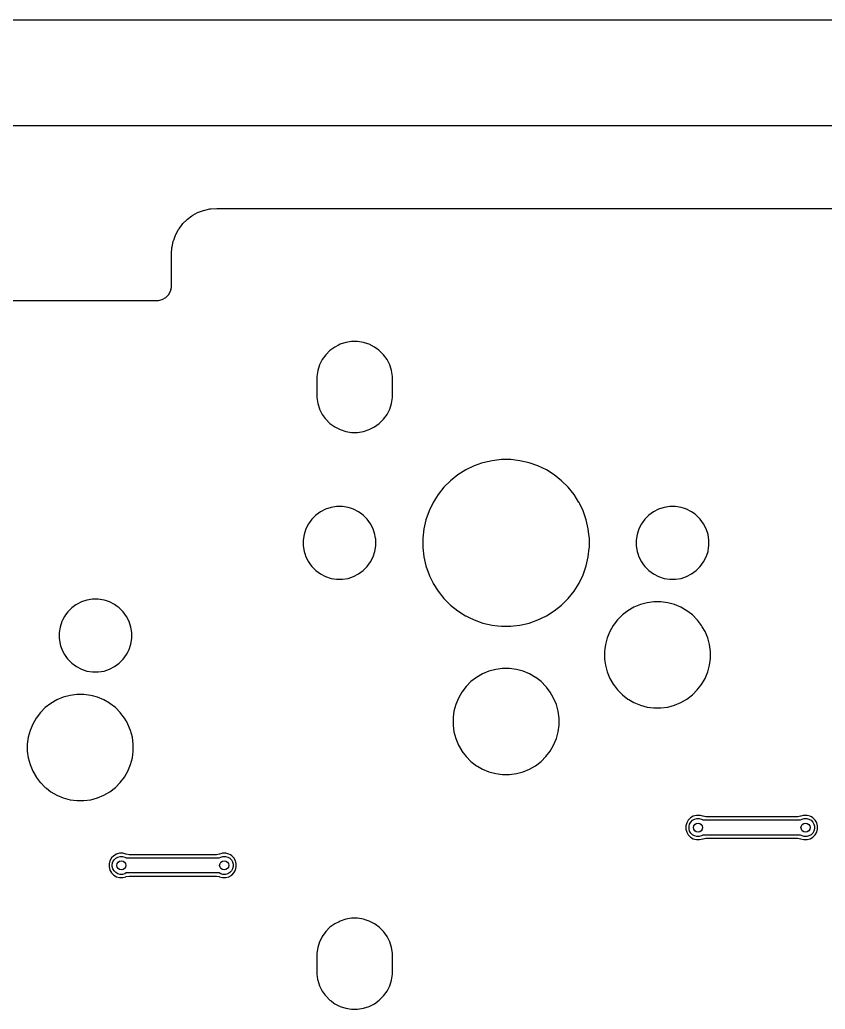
# Model space of a CAD drawing. Header units: inches. Extents: x 2.6 to 14.2, y -7.9 to -3.5.
# Drawn here: x 10.886 to 11.933, y -4.739 to -3.452 of the extents above; entities that cross this region are included whole.
import ezdxf

# ---------------------------------------------------------------- set-up
doc = ezdxf.new("R2010")
doc.units = ezdxf.units.IN
doc.header["$MEASUREMENT"] = 0
doc.layers.add('B.Cu', color=153, linetype='CONTINUOUS', true_color=0x4d7fc4)

msp = doc.modelspace()

# ---------------------------------------------------------------- linework, layer by layer
at = {"layer": 'B.Cu', "linetype": 'CONTINUOUS'}
for p, q in [((2.598, -3.4524), (14.1925, -3.4524)), ((13.4175, -3.5901), (10.4648, -3.5901)), ((11.111, -3.7065), (11.1172, -3.7031)), ((11.1172, -3.7031), (11.1185, -3.7026)), ((11.1185, -3.7026), (11.125, -3.7001)), ((11.125, -3.7001), (11.1264, -3.6997)), ((11.1264, -3.6997), (11.1332, -3.6982)), ((11.1332, -3.6982), (11.1346, -3.698)), ((11.1346, -3.698), (11.142, -3.6975)), ((11.142, -3.6975), (11.1427, -3.6975)), ((11.1427, -3.6975), (11.1449, -3.6975)), ((11.1449, -3.6975), (11.1449, -3.6975)), ((11.1449, -3.6975), (11.9431, -3.6975)), ((11.0973, -3.7184), (11.0982, -3.7173)), ((11.0982, -3.7173), (11.1032, -3.7124)), ((11.1032, -3.7124), (11.1042, -3.7115)), ((11.1042, -3.7115), (11.1098, -3.7073)), ((11.1098, -3.7073), (11.111, -3.7065)), ((11.089, -3.7314), (11.0923, -3.7252)), ((11.0923, -3.7252), (11.0931, -3.724)), ((11.0931, -3.724), (11.0973, -3.7184)), ((11.084, -3.7474), (11.0855, -3.7405)), ((11.0855, -3.7405), (11.0859, -3.7392)), ((11.0859, -3.7392), (11.0861, -3.7387)), ((11.0861, -3.7387), (11.0884, -3.7326)), ((11.0884, -3.7326), (11.089, -3.7314)), ((11.0833, -3.7561), (11.0838, -3.7488)), ((11.0833, -3.7568), (11.0833, -3.7561)), ((11.0838, -3.7488), (11.084, -3.7474)), ((11.0833, -3.7591), (11.0833, -3.7568)), ((11.0833, -3.8004), (11.0833, -3.7591)), ((11.0833, -3.7591), (11.0833, -3.7591)), ((11.0794, -3.8099), (11.0819, -3.8054)), ((11.0819, -3.8054), (11.0833, -3.8004)), ((10.4596, -3.8175), (11.0662, -3.8175)), ((11.0662, -3.8175), (11.0712, -3.8162)), ((11.0712, -3.8162), (11.0757, -3.8136)), ((11.0757, -3.8136), (11.0794, -3.8099)), ((11.3099, -3.8719), (11.3025, -3.8743)), ((11.3175, -3.8706), (11.3099, -3.8719)), ((11.3253, -3.8706), (11.3175, -3.8706)), ((11.3175, -3.8706), (11.3175, -3.8706)), ((11.3175, -3.8706), (11.3175, -3.8706)), ((11.333, -3.8719), (11.3253, -3.8706)), ((11.3253, -3.8706), (11.3253, -3.8706)), ((11.3253, -3.8706), (11.3253, -3.8706)), ((11.3354, -3.8726), (11.333, -3.8719)), ((11.333, -3.8719), (11.333, -3.8719)), ((11.333, -3.8719), (11.333, -3.8719)), ((11.2893, -3.8823), (11.2839, -3.8878)), ((11.2956, -3.8778), (11.2893, -3.8823)), ((11.3004, -3.8754), (11.2956, -3.8778)), ((11.2956, -3.8778), (11.2956, -3.8778)), ((11.2956, -3.8778), (11.2956, -3.8778)), ((11.2956, -3.8778), (11.2956, -3.8778)), ((11.3025, -3.8743), (11.3004, -3.8754)), ((11.3025, -3.8743), (11.3025, -3.8743)), ((11.3403, -3.8743), (11.3354, -3.8726)), ((11.3472, -3.8778), (11.3403, -3.8743)), ((11.3403, -3.8743), (11.3403, -3.8743)), ((11.3403, -3.8743), (11.3403, -3.8743)), ((11.3403, -3.8743), (11.3403, -3.8743)), ((11.3529, -3.8819), (11.3472, -3.8778)), ((11.3472, -3.8778), (11.3472, -3.8778)), ((11.3472, -3.8778), (11.3472, -3.8778)), ((11.3535, -3.8823), (11.3529, -3.8819)), ((11.359, -3.8878), (11.3535, -3.8823)), ((11.2793, -3.8941), (11.2758, -3.901)), ((11.2839, -3.8878), (11.2793, -3.8941)), ((11.2793, -3.8941), (11.2793, -3.8941)), ((11.3635, -3.894), (11.359, -3.8878)), ((11.359, -3.8878), (11.359, -3.8878)), ((11.3635, -3.8941), (11.3635, -3.894)), ((11.367, -3.901), (11.3635, -3.8941)), ((11.2734, -3.9084), (11.2722, -3.916)), ((11.2758, -3.901), (11.2734, -3.9084)), ((11.2758, -3.901), (11.2758, -3.901)), ((11.3694, -3.9084), (11.367, -3.901)), ((11.3707, -3.916), (11.3694, -3.9084)), ((11.2722, -3.916), (11.2722, -3.916)), ((11.2722, -3.916), (11.2722, -3.9434)), ((11.3707, -3.9357), (11.3707, -3.916)), ((11.3707, -3.9434), (11.3707, -3.9357)), ((11.2722, -3.9434), (11.2722, -3.9434)), ((11.2722, -3.9434), (11.2734, -3.9511)), ((11.3694, -3.9511), (11.3707, -3.9434)), ((11.2734, -3.9511), (11.2758, -3.9584)), ((11.2758, -3.9584), (11.2758, -3.9585)), ((11.2758, -3.9585), (11.2793, -3.9654)), ((11.3635, -3.9654), (11.367, -3.9585)), ((11.367, -3.9585), (11.3694, -3.9511)), ((11.2793, -3.9654), (11.2793, -3.9654)), ((11.2793, -3.9654), (11.2793, -3.9654)), ((11.2793, -3.9654), (11.2832, -3.9707)), ((11.2832, -3.9707), (11.2839, -3.9716)), ((11.2839, -3.9716), (11.2893, -3.9771)), ((11.3535, -3.9771), (11.359, -3.9716)), ((11.359, -3.9716), (11.3635, -3.9654)), ((11.2893, -3.9771), (11.2893, -3.9771)), ((11.2893, -3.9771), (11.2956, -3.9816)), ((11.2956, -3.9816), (11.2956, -3.9817)), ((11.2956, -3.9817), (11.3025, -3.9852)), ((11.3025, -3.9852), (11.3099, -3.9876)), ((11.3099, -3.9876), (11.3175, -3.9888)), ((11.3253, -3.9888), (11.333, -3.9876)), ((11.333, -3.9876), (11.3403, -3.9852)), ((11.3403, -3.9852), (11.3472, -3.9817)), ((11.3472, -3.9817), (11.3535, -3.9771)), ((11.3175, -3.9888), (11.3175, -3.9888)), ((11.3175, -3.9888), (11.3253, -3.9888)), ((11.3253, -3.9888), (11.3253, -3.9888)), ((11.5001, -4.0256), (11.4882, -4.0283)), ((11.5122, -4.0242), (11.5001, -4.0256)), ((11.5244, -4.0242), (11.5122, -4.0242)), ((11.5122, -4.0242), (11.5122, -4.0242)), ((11.5364, -4.0256), (11.5244, -4.0242)), ((11.5244, -4.0242), (11.5244, -4.0242)), ((11.5483, -4.0283), (11.5364, -4.0256)), ((11.4658, -4.0376), (11.4555, -4.044)), ((11.4768, -4.0323), (11.4658, -4.0376)), ((11.4864, -4.0289), (11.4768, -4.0323)), ((11.4768, -4.0323), (11.4768, -4.0323)), ((11.4768, -4.0323), (11.4768, -4.0323)), ((11.4882, -4.0283), (11.4864, -4.0289)), ((11.5598, -4.0323), (11.5483, -4.0283)), ((11.5483, -4.0283), (11.5483, -4.0283)), ((11.5483, -4.0283), (11.5483, -4.0283)), ((11.5707, -4.0376), (11.5598, -4.0323)), ((11.5598, -4.0323), (11.5598, -4.0323)), ((11.581, -4.044), (11.5707, -4.0376)), ((11.5707, -4.0376), (11.5707, -4.0376)), ((11.5707, -4.0376), (11.5707, -4.0376)), ((11.446, -4.0516), (11.4374, -4.0602)), ((11.4555, -4.044), (11.446, -4.0516)), ((11.446, -4.0516), (11.446, -4.0516)), ((11.4555, -4.044), (11.4555, -4.044)), ((11.5905, -4.0516), (11.581, -4.044)), ((11.5991, -4.0602), (11.5905, -4.0516)), ((11.4374, -4.0602), (11.4298, -4.0697)), ((11.4374, -4.0602), (11.4374, -4.0602)), ((11.6067, -4.0697), (11.5991, -4.0602)), ((11.4298, -4.0697), (11.4233, -4.08)), ((11.4298, -4.0697), (11.4298, -4.0697)), ((11.6131, -4.0799), (11.6067, -4.0697)), ((11.2836, -4.0887), (11.277, -4.0921)), ((11.2907, -4.0864), (11.2836, -4.0887)), ((11.2836, -4.0887), (11.2836, -4.0887)), ((11.2836, -4.0887), (11.2836, -4.0887)), ((11.298, -4.0852), (11.2907, -4.0864)), ((11.3055, -4.0852), (11.298, -4.0852)), ((11.298, -4.0852), (11.298, -4.0852)), ((11.298, -4.0852), (11.298, -4.0852)), ((11.3128, -4.0864), (11.3055, -4.0852)), ((11.3055, -4.0852), (11.3055, -4.0852)), ((11.3055, -4.0852), (11.3055, -4.0852)), ((11.3159, -4.0874), (11.3128, -4.0864)), ((11.3128, -4.0864), (11.3128, -4.0864)), ((11.3128, -4.0864), (11.3128, -4.0864)), ((11.3199, -4.0887), (11.3159, -4.0874)), ((11.3265, -4.0921), (11.3199, -4.0887)), ((11.3199, -4.0887), (11.3199, -4.0887)), ((11.3199, -4.0887), (11.3199, -4.0887)), ((11.4233, -4.08), (11.4181, -4.091)), ((11.6132, -4.08), (11.6131, -4.0799)), ((11.6141, -4.0819), (11.6132, -4.08)), ((11.6185, -4.091), (11.6141, -4.0819)), ((11.7167, -4.0887), (11.71, -4.0921)), ((11.7237, -4.0864), (11.7167, -4.0887)), ((11.7167, -4.0887), (11.7167, -4.0887)), ((11.7167, -4.0887), (11.7167, -4.0887)), ((11.7311, -4.0852), (11.7237, -4.0864)), ((11.7385, -4.0852), (11.7311, -4.0852)), ((11.7311, -4.0852), (11.7311, -4.0852)), ((11.7311, -4.0852), (11.7311, -4.0852)), ((11.7459, -4.0864), (11.7385, -4.0852)), ((11.7385, -4.0852), (11.7385, -4.0852)), ((11.7385, -4.0852), (11.7385, -4.0852)), ((11.749, -4.0874), (11.7459, -4.0864)), ((11.7459, -4.0864), (11.7459, -4.0864)), ((11.7459, -4.0864), (11.7459, -4.0864)), ((11.753, -4.0887), (11.749, -4.0874)), ((11.7596, -4.0921), (11.753, -4.0887)), ((11.753, -4.0887), (11.753, -4.0887)), ((11.753, -4.0887), (11.753, -4.0887)), ((11.2657, -4.1017), (11.2625, -4.106)), ((11.2709, -4.0964), (11.2657, -4.1017)), ((11.2769, -4.0921), (11.2709, -4.0964)), ((11.277, -4.0921), (11.2769, -4.0921)), ((11.3309, -4.0953), (11.3265, -4.0921)), ((11.3325, -4.0964), (11.3309, -4.0953)), ((11.3378, -4.1017), (11.3325, -4.0964)), ((11.3325, -4.0964), (11.3325, -4.0964)), ((11.3325, -4.0964), (11.3325, -4.0964)), ((11.3422, -4.1077), (11.3378, -4.1017)), ((11.4141, -4.1025), (11.4113, -4.1143)), ((11.4181, -4.091), (11.4141, -4.1025)), ((11.4181, -4.091), (11.4181, -4.091)), ((11.6225, -4.1025), (11.6185, -4.091)), ((11.6252, -4.1143), (11.6225, -4.1025)), ((11.6988, -4.1017), (11.6956, -4.106)), ((11.704, -4.0964), (11.6988, -4.1017)), ((11.71, -4.0921), (11.704, -4.0964)), ((11.71, -4.0921), (11.71, -4.0921)), ((11.764, -4.0953), (11.7596, -4.0921)), ((11.7656, -4.0964), (11.764, -4.0953)), ((11.7709, -4.1017), (11.7656, -4.0964)), ((11.7656, -4.0964), (11.7656, -4.0964)), ((11.7656, -4.0964), (11.7656, -4.0964)), ((11.7752, -4.1077), (11.7709, -4.1017)), ((11.2579, -4.1143), (11.2556, -4.1214)), ((11.258, -4.1143), (11.2579, -4.1143)), ((11.2613, -4.1077), (11.258, -4.1143)), ((11.2625, -4.106), (11.2613, -4.1077)), ((11.3455, -4.1143), (11.3422, -4.1077)), ((11.3478, -4.1214), (11.3455, -4.1143)), ((11.4113, -4.1143), (11.41, -4.1264)), ((11.626, -4.1214), (11.6252, -4.1143)), ((11.691, -4.1143), (11.6887, -4.1214)), ((11.6944, -4.1077), (11.691, -4.1143)), ((11.691, -4.1143), (11.691, -4.1143)), ((11.6956, -4.106), (11.6944, -4.1077)), ((11.7786, -4.1143), (11.7752, -4.1077)), ((11.7809, -4.1214), (11.7786, -4.1143)), ((11.2556, -4.1214), (11.2545, -4.1288)), ((11.2545, -4.1288), (11.2545, -4.1288)), ((11.2545, -4.1288), (11.2545, -4.1362)), ((11.3483, -4.1243), (11.3478, -4.1214)), ((11.3486, -4.1264), (11.3483, -4.1243)), ((11.3488, -4.1277), (11.3486, -4.1264)), ((11.3489, -4.1283), (11.3488, -4.1277)), ((11.349, -4.1288), (11.3489, -4.1283)), ((11.349, -4.1362), (11.349, -4.1288)), ((11.41, -4.1264), (11.41, -4.1386)), ((11.6266, -4.1264), (11.626, -4.1214)), ((11.6266, -4.1288), (11.6266, -4.1264)), ((11.6266, -4.1264), (11.6266, -4.1264)), ((11.6266, -4.1386), (11.6266, -4.1288)), ((11.6887, -4.1214), (11.6875, -4.1288)), ((11.6875, -4.1288), (11.6875, -4.1288)), ((11.6875, -4.1288), (11.6875, -4.1362)), ((11.7821, -4.1288), (11.7809, -4.1214)), ((11.7821, -4.1362), (11.7821, -4.1288)), ((11.2545, -4.1362), (11.2545, -4.1362)), ((11.2545, -4.1362), (11.2556, -4.1435)), ((11.3478, -4.1435), (11.349, -4.1362)), ((11.41, -4.1386), (11.4113, -4.1506)), ((11.6252, -4.1506), (11.6265, -4.1393)), ((11.6265, -4.1393), (11.6266, -4.1386)), ((11.6266, -4.1386), (11.6266, -4.1386)), ((11.6875, -4.1362), (11.6875, -4.1362)), ((11.6875, -4.1362), (11.6887, -4.1435)), ((11.7809, -4.1435), (11.7817, -4.1386)), ((11.7817, -4.1386), (11.7821, -4.1362)), ((11.2556, -4.1435), (11.2556, -4.1435)), ((11.2556, -4.1435), (11.2566, -4.1464)), ((11.2566, -4.1464), (11.2579, -4.1506)), ((11.2579, -4.1506), (11.2579, -4.1506)), ((11.2579, -4.1506), (11.2613, -4.1573)), ((11.3422, -4.1573), (11.3455, -4.1506)), ((11.3455, -4.1506), (11.3478, -4.1435)), ((11.4113, -4.1506), (11.414, -4.1625)), ((11.6225, -4.1625), (11.6252, -4.1506)), ((11.6887, -4.1435), (11.6887, -4.1435)), ((11.6887, -4.1435), (11.6896, -4.1464)), ((11.6896, -4.1464), (11.691, -4.1506)), ((11.691, -4.1506), (11.691, -4.1506)), ((11.691, -4.1506), (11.6944, -4.1573)), ((11.7752, -4.1573), (11.7786, -4.1506)), ((11.7786, -4.1506), (11.7793, -4.1484)), ((11.7793, -4.1484), (11.7809, -4.1435)), ((11.7809, -4.1435), (11.7809, -4.1435)), ((11.2613, -4.1573), (11.264, -4.161)), ((11.264, -4.161), (11.2656, -4.1632)), ((11.2656, -4.1632), (11.2657, -4.1633)), ((11.2657, -4.1633), (11.2709, -4.1685)), ((11.3325, -4.1685), (11.3378, -4.1633)), ((11.3378, -4.1633), (11.3422, -4.1573)), ((11.414, -4.1625), (11.4141, -4.1625)), ((11.4141, -4.1625), (11.4181, -4.174)), ((11.6185, -4.174), (11.6225, -4.1625)), ((11.6944, -4.1573), (11.6971, -4.161)), ((11.6971, -4.161), (11.6987, -4.1632)), ((11.6987, -4.1632), (11.6988, -4.1633)), ((11.6988, -4.1633), (11.704, -4.1685)), ((11.7656, -4.1685), (11.7709, -4.1633)), ((11.7709, -4.1633), (11.7752, -4.1573)), ((11.2709, -4.1685), (11.277, -4.1729)), ((11.277, -4.1729), (11.2836, -4.1763)), ((11.2836, -4.1763), (11.2907, -4.1786)), ((11.2907, -4.1786), (11.298, -4.1797)), ((11.298, -4.1797), (11.298, -4.1797)), ((11.298, -4.1797), (11.3055, -4.1797)), ((11.3055, -4.1797), (11.3128, -4.1786)), ((11.3055, -4.1797), (11.3055, -4.1797)), ((11.3128, -4.1786), (11.3199, -4.1763)), ((11.3199, -4.1763), (11.3265, -4.1729)), ((11.3265, -4.1729), (11.3325, -4.1685)), ((11.4181, -4.174), (11.4187, -4.1753)), ((11.4187, -4.1753), (11.4233, -4.1849)), ((11.6136, -4.184), (11.6185, -4.174)), ((11.704, -4.1685), (11.71, -4.1729)), ((11.71, -4.1729), (11.7167, -4.1763)), ((11.7167, -4.1763), (11.7237, -4.1786)), ((11.7237, -4.1786), (11.7311, -4.1797)), ((11.7311, -4.1797), (11.7311, -4.1797)), ((11.7311, -4.1797), (11.7385, -4.1797)), ((11.7385, -4.1797), (11.7459, -4.1786)), ((11.7385, -4.1797), (11.7385, -4.1797)), ((11.7459, -4.1786), (11.753, -4.1763)), ((11.753, -4.1763), (11.7596, -4.1729)), ((11.7596, -4.1729), (11.7656, -4.1685)), ((11.4233, -4.1849), (11.4235, -4.1852)), ((11.4235, -4.1852), (11.4298, -4.1952)), ((11.6067, -4.1952), (11.6132, -4.1849)), ((11.6132, -4.1849), (11.6136, -4.184)), ((11.6132, -4.1849), (11.6132, -4.1849)), ((10.9807, -4.2057), (10.9733, -4.2069)), ((10.9881, -4.2057), (10.9807, -4.2057)), ((10.9807, -4.2057), (10.9807, -4.2057)), ((10.9807, -4.2057), (10.9807, -4.2057)), ((10.9955, -4.2069), (10.9881, -4.2057)), ((10.9881, -4.2057), (10.9881, -4.2057)), ((10.9881, -4.2057), (10.9881, -4.2057)), ((11.4298, -4.1952), (11.4374, -4.2048)), ((11.4374, -4.2048), (11.446, -4.2134)), ((11.5905, -4.2134), (11.5991, -4.2048)), ((11.5991, -4.2048), (11.6067, -4.1952)), ((10.9536, -4.2169), (10.9484, -4.2222)), ((10.9588, -4.2131), (10.9536, -4.2169)), ((10.9596, -4.2125), (10.9588, -4.2131)), ((10.9663, -4.2092), (10.9596, -4.2125)), ((10.9733, -4.2069), (10.9663, -4.2092)), ((10.9663, -4.2092), (10.9663, -4.2092)), ((10.9663, -4.2092), (10.9663, -4.2092)), ((10.9974, -4.2075), (10.9955, -4.2069)), ((10.9955, -4.2069), (10.9955, -4.2069)), ((10.9955, -4.2069), (10.9955, -4.2069)), ((11.0026, -4.2092), (10.9974, -4.2075)), ((11.0092, -4.2125), (11.0026, -4.2092)), ((11.0026, -4.2092), (11.0026, -4.2092)), ((11.0026, -4.2092), (11.0026, -4.2092)), ((11.0128, -4.2152), (11.0092, -4.2125)), ((11.0152, -4.2169), (11.0128, -4.2152)), ((11.0205, -4.2222), (11.0152, -4.2169)), ((11.0152, -4.2169), (11.0152, -4.2169)), ((11.0152, -4.2169), (11.0152, -4.2169)), ((11.446, -4.2134), (11.4555, -4.2209)), ((11.581, -4.2209), (11.5905, -4.2134)), ((11.6846, -4.2162), (11.6768, -4.2207)), ((11.6929, -4.2127), (11.6846, -4.2162)), ((11.6846, -4.2162), (11.6846, -4.2162)), ((11.7016, -4.2104), (11.6929, -4.2127)), ((11.7106, -4.2092), (11.7016, -4.2104)), ((11.7196, -4.2092), (11.7106, -4.2092)), ((11.7286, -4.2104), (11.7196, -4.2092)), ((11.7322, -4.2114), (11.7286, -4.2104)), ((11.7286, -4.2104), (11.7286, -4.2104)), ((11.7286, -4.2104), (11.7286, -4.2104)), ((11.7373, -4.2127), (11.7322, -4.2114)), ((11.7457, -4.2162), (11.7373, -4.2127)), ((11.7534, -4.2207), (11.7457, -4.2162)), ((11.7457, -4.2162), (11.7457, -4.2162)), ((10.944, -4.2282), (10.9415, -4.233)), ((10.9454, -4.2262), (10.944, -4.2282)), ((10.9484, -4.2222), (10.9454, -4.2262)), ((11.0248, -4.2282), (11.0205, -4.2222)), ((11.0282, -4.2348), (11.0248, -4.2282)), ((11.4555, -4.2209), (11.4655, -4.2272)), ((11.4655, -4.2272), (11.4658, -4.2274)), ((11.4658, -4.2274), (11.4704, -4.2296)), ((11.4704, -4.2296), (11.4768, -4.2327)), ((11.5598, -4.2327), (11.5698, -4.2278)), ((11.5698, -4.2278), (11.5707, -4.2274)), ((11.5707, -4.2274), (11.581, -4.2209)), ((11.5707, -4.2274), (11.5707, -4.2274)), ((11.5707, -4.2274), (11.5707, -4.2274)), ((11.6696, -4.2262), (11.6632, -4.2326)), ((11.6768, -4.2207), (11.6696, -4.2262)), ((11.6768, -4.2207), (11.6768, -4.2207)), ((11.7535, -4.2207), (11.7534, -4.2207)), ((11.7607, -4.2262), (11.7535, -4.2207)), ((11.7535, -4.2207), (11.7535, -4.2207)), ((11.7535, -4.2207), (11.7535, -4.2207)), ((11.767, -4.2326), (11.7607, -4.2262)), ((11.7607, -4.2262), (11.7607, -4.2262)), ((11.7607, -4.2262), (11.7607, -4.2262)), ((10.9383, -4.2419), (10.9372, -4.2492)), ((10.9406, -4.2348), (10.9383, -4.2419)), ((10.9415, -4.233), (10.9406, -4.2348)), ((11.0305, -4.2419), (11.0282, -4.2348)), ((11.0317, -4.2492), (11.0305, -4.2419)), ((11.4768, -4.2327), (11.4882, -4.2367)), ((11.4882, -4.2367), (11.5001, -4.2394)), ((11.5001, -4.2394), (11.5077, -4.2403)), ((11.5077, -4.2403), (11.5122, -4.2408)), ((11.5122, -4.2408), (11.5122, -4.2408)), ((11.5122, -4.2408), (11.5244, -4.2408)), ((11.5244, -4.2408), (11.5278, -4.2404)), ((11.5244, -4.2408), (11.5244, -4.2408)), ((11.5278, -4.2404), (11.5364, -4.2394)), ((11.5364, -4.2394), (11.5483, -4.2367)), ((11.5483, -4.2367), (11.5598, -4.2327)), ((11.6577, -4.2398), (11.6532, -4.2476)), ((11.6632, -4.2326), (11.6577, -4.2398)), ((11.6577, -4.2398), (11.6577, -4.2398)), ((11.7674, -4.233), (11.767, -4.2326)), ((11.767, -4.2326), (11.767, -4.2326)), ((11.767, -4.2326), (11.767, -4.2326)), ((11.7725, -4.2398), (11.7674, -4.233)), ((11.7735, -4.2415), (11.7725, -4.2398)), ((11.777, -4.2476), (11.7735, -4.2415)), ((10.9372, -4.2492), (10.9372, -4.2492)), ((10.9372, -4.2492), (10.9372, -4.2567)), ((10.9372, -4.2567), (10.9372, -4.2567)), ((10.9372, -4.2567), (10.9383, -4.264)), ((11.0305, -4.264), (11.0317, -4.2567)), ((11.0317, -4.2567), (11.0317, -4.2492)), ((11.6497, -4.2559), (11.6474, -4.2647)), ((11.6532, -4.2476), (11.6497, -4.2559)), ((11.6532, -4.2476), (11.6532, -4.2476)), ((11.7771, -4.2476), (11.777, -4.2476)), ((11.7805, -4.2559), (11.7771, -4.2476)), ((11.7829, -4.2647), (11.7805, -4.2559)), ((10.9383, -4.264), (10.9383, -4.264)), ((10.9383, -4.264), (10.9391, -4.2665)), ((10.9391, -4.2665), (10.9405, -4.2707)), ((10.9405, -4.2707), (10.9406, -4.2711)), ((11.0282, -4.2711), (11.0305, -4.264)), ((11.6466, -4.2703), (11.6462, -4.2736)), ((11.6474, -4.2647), (11.6466, -4.2703)), ((11.784, -4.2736), (11.7829, -4.2647)), ((10.9406, -4.2711), (10.944, -4.2777)), ((10.944, -4.2777), (10.9467, -4.2815)), ((10.9467, -4.2815), (10.9481, -4.2834)), ((10.9481, -4.2834), (10.9484, -4.2837)), ((10.9484, -4.2837), (10.9536, -4.289)), ((11.0152, -4.289), (11.0205, -4.2837)), ((11.0205, -4.2837), (11.0248, -4.2777)), ((11.0248, -4.2777), (11.0269, -4.2736)), ((11.0269, -4.2736), (11.0282, -4.2711)), ((11.6462, -4.2736), (11.6462, -4.2827)), ((11.6462, -4.2827), (11.6463, -4.2835)), ((11.6463, -4.2835), (11.6474, -4.2916)), ((11.7829, -4.2916), (11.784, -4.2827)), ((11.784, -4.2827), (11.784, -4.2736)), ((10.9536, -4.289), (10.9596, -4.2934)), ((10.9596, -4.2934), (10.9663, -4.2968)), ((11.0026, -4.2968), (11.0092, -4.2934)), ((11.0092, -4.2934), (11.0152, -4.289)), ((11.5138, -4.2958), (11.5048, -4.297)), ((11.5228, -4.2958), (11.5138, -4.2958)), ((11.5317, -4.297), (11.5228, -4.2958)), ((11.6474, -4.2916), (11.6497, -4.3003)), ((11.7805, -4.3003), (11.7824, -4.2933)), ((11.7824, -4.2933), (11.7829, -4.2916)), ((10.9663, -4.2968), (10.9733, -4.2991)), ((10.9733, -4.2991), (10.9807, -4.3002)), ((10.9807, -4.3002), (10.9807, -4.3002)), ((10.9807, -4.3002), (10.9881, -4.3002)), ((10.9881, -4.3002), (10.9955, -4.2991)), ((10.9881, -4.3002), (10.9881, -4.3002)), ((10.9955, -4.2991), (11.0026, -4.2968)), ((11.4799, -4.3073), (11.4727, -4.3128)), ((11.4877, -4.3028), (11.4799, -4.3073)), ((11.4799, -4.3073), (11.4799, -4.3073)), ((11.4961, -4.2994), (11.4877, -4.3028)), ((11.4877, -4.3028), (11.4877, -4.3028)), ((11.5048, -4.297), (11.4961, -4.2994)), ((11.5354, -4.298), (11.5317, -4.297)), ((11.5317, -4.297), (11.5317, -4.297)), ((11.5317, -4.297), (11.5317, -4.297)), ((11.5405, -4.2994), (11.5354, -4.298)), ((11.5488, -4.3028), (11.5405, -4.2994)), ((11.5566, -4.3073), (11.5488, -4.3028)), ((11.5488, -4.3028), (11.5488, -4.3028)), ((11.5571, -4.3077), (11.5566, -4.3073)), ((11.5566, -4.3073), (11.5566, -4.3073)), ((11.5638, -4.3128), (11.5571, -4.3077)), ((11.6497, -4.3003), (11.6532, -4.3087)), ((11.6532, -4.3087), (11.6532, -4.3087)), ((11.6532, -4.3087), (11.6575, -4.3161)), ((11.7725, -4.3165), (11.7771, -4.3087)), ((11.7771, -4.3087), (11.7805, -4.3003)), ((11.4663, -4.3192), (11.4608, -4.3264)), ((11.4727, -4.3128), (11.4663, -4.3192)), ((11.5702, -4.3192), (11.5638, -4.3128)), ((11.5638, -4.3128), (11.5638, -4.3128)), ((11.5638, -4.3128), (11.5638, -4.3128)), ((11.5708, -4.32), (11.5702, -4.3192)), ((11.5702, -4.3192), (11.5702, -4.3192)), ((11.5702, -4.3192), (11.5702, -4.3192)), ((11.5757, -4.3264), (11.5708, -4.32)), ((11.6575, -4.3161), (11.6577, -4.3165)), ((11.6577, -4.3165), (11.6578, -4.3167)), ((11.6578, -4.3167), (11.6632, -4.3237)), ((11.767, -4.3237), (11.7725, -4.3165)), ((10.9425, -4.3332), (10.9342, -4.3367)), ((10.9513, -4.3309), (10.9425, -4.3332)), ((10.9602, -4.3297), (10.9513, -4.3309)), ((10.9692, -4.3297), (10.9602, -4.3297)), ((10.9782, -4.3309), (10.9692, -4.3297)), ((10.9804, -4.3315), (10.9782, -4.3309)), ((10.9782, -4.3309), (10.9782, -4.3309)), ((10.9782, -4.3309), (10.9782, -4.3309)), ((10.9869, -4.3332), (10.9804, -4.3315)), ((10.9953, -4.3367), (10.9869, -4.3332)), ((11.4563, -4.3342), (11.4529, -4.3426)), ((11.4608, -4.3264), (11.4563, -4.3342)), ((11.4563, -4.3342), (11.4563, -4.3342)), ((11.4608, -4.3264), (11.4608, -4.3264)), ((11.5802, -4.3342), (11.5757, -4.3264)), ((11.5757, -4.3264), (11.5757, -4.3264)), ((11.5837, -4.3426), (11.5802, -4.3342)), ((11.5802, -4.3342), (11.5802, -4.3342)), ((11.6632, -4.3237), (11.6632, -4.3237)), ((11.6632, -4.3237), (11.6696, -4.3301)), ((11.6696, -4.3301), (11.6768, -4.3356)), ((11.7535, -4.3356), (11.7607, -4.3301)), ((11.7607, -4.3301), (11.767, -4.3237)), ((10.9192, -4.3467), (10.9128, -4.3531)), ((10.9264, -4.3412), (10.9192, -4.3467)), ((10.9342, -4.3367), (10.9264, -4.3412)), ((10.9264, -4.3412), (10.9264, -4.3412)), ((10.9342, -4.3367), (10.9342, -4.3367)), ((11.0027, -4.341), (10.9953, -4.3367)), ((10.9953, -4.3367), (10.9953, -4.3367)), ((11.0031, -4.3412), (11.0027, -4.341)), ((11.0032, -4.3413), (11.0031, -4.3412)), ((11.0103, -4.3467), (11.0032, -4.3413)), ((11.0167, -4.3531), (11.0103, -4.3467)), ((11.0103, -4.3467), (11.0103, -4.3467)), ((11.0103, -4.3467), (11.0103, -4.3467)), ((11.4529, -4.3426), (11.4505, -4.3513)), ((11.586, -4.3513), (11.5837, -4.3426)), ((11.6768, -4.3356), (11.6779, -4.3363)), ((11.6779, -4.3363), (11.6846, -4.3401)), ((11.6846, -4.3401), (11.6846, -4.3401)), ((11.6846, -4.3401), (11.6846, -4.3401)), ((11.6846, -4.3401), (11.6929, -4.3435)), ((11.6929, -4.3435), (11.7016, -4.3459)), ((11.7016, -4.3459), (11.7106, -4.3471)), ((11.7106, -4.3471), (11.7196, -4.3471)), ((11.7196, -4.3471), (11.7286, -4.3459)), ((11.7286, -4.3459), (11.7373, -4.3435)), ((11.7373, -4.3435), (11.7457, -4.3401)), ((11.7457, -4.3401), (11.7535, -4.3356)), ((10.9073, -4.3603), (10.9028, -4.3681)), ((10.9128, -4.3531), (10.9073, -4.3603)), ((10.9073, -4.3603), (10.9073, -4.3603)), ((11.0175, -4.3542), (11.0167, -4.3531)), ((11.0167, -4.3531), (11.0167, -4.3531)), ((11.0167, -4.3531), (11.0167, -4.3531)), ((11.0222, -4.3602), (11.0175, -4.3542)), ((11.0222, -4.3603), (11.0222, -4.3602)), ((11.0243, -4.364), (11.0222, -4.3603)), ((11.4495, -4.3589), (11.4494, -4.3602)), ((11.4494, -4.3602), (11.4494, -4.3693)), ((11.4505, -4.3513), (11.4495, -4.3589)), ((11.5872, -4.3602), (11.586, -4.3513)), ((11.5872, -4.3693), (11.5872, -4.3602)), ((10.9028, -4.3681), (10.8993, -4.3764)), ((10.9028, -4.3681), (10.9028, -4.3681)), ((11.0248, -4.3648), (11.0243, -4.364)), ((11.0265, -4.3677), (11.0248, -4.3648)), ((11.0248, -4.3648), (11.0248, -4.3648)), ((11.0267, -4.3681), (11.0265, -4.3677)), ((11.0301, -4.3764), (11.0267, -4.3681)), ((11.4494, -4.3693), (11.4494, -4.3698)), ((11.4494, -4.3698), (11.4505, -4.3782)), ((11.586, -4.3782), (11.5872, -4.3693)), ((10.897, -4.3851), (10.8958, -4.3941)), ((10.8993, -4.3764), (10.897, -4.3851)), ((11.0325, -4.3851), (11.0301, -4.3764)), ((11.0336, -4.3941), (11.0325, -4.3851)), ((11.4505, -4.3782), (11.4529, -4.387)), ((11.5837, -4.387), (11.5856, -4.3799)), ((11.5856, -4.3799), (11.586, -4.3782)), ((10.8958, -4.3941), (10.8958, -4.4031)), ((11.0336, -4.4031), (11.0336, -4.3941)), ((11.4529, -4.387), (11.4563, -4.3953)), ((11.4563, -4.3953), (11.4563, -4.3953)), ((11.4563, -4.3953), (11.4606, -4.4027)), ((11.5757, -4.4031), (11.5802, -4.3953)), ((11.5802, -4.3953), (11.5837, -4.387)), ((10.8958, -4.4031), (10.897, -4.4121)), ((10.897, -4.4121), (10.8993, -4.4208)), ((11.0301, -4.4208), (11.0325, -4.4121)), ((11.0325, -4.4121), (11.0336, -4.4031)), ((11.4606, -4.4027), (11.4608, -4.4031)), ((11.4608, -4.4031), (11.4608, -4.4031)), ((11.4608, -4.4031), (11.4663, -4.4103)), ((11.4663, -4.4103), (11.4663, -4.4103)), ((11.4663, -4.4103), (11.4727, -4.4167)), ((11.5638, -4.4167), (11.5702, -4.4103)), ((11.5702, -4.4103), (11.5757, -4.4031)), ((10.8993, -4.4208), (10.9028, -4.4292)), ((11.0267, -4.4292), (11.0301, -4.4208)), ((11.4727, -4.4167), (11.4799, -4.4222)), ((11.4799, -4.4222), (11.4811, -4.4229)), ((11.4811, -4.4229), (11.4877, -4.4267)), ((11.5488, -4.4267), (11.5566, -4.4222)), ((11.5566, -4.4222), (11.5638, -4.4167)), ((10.9028, -4.4292), (10.9028, -4.4292)), ((10.9028, -4.4292), (10.9071, -4.4366)), ((10.9071, -4.4366), (10.9073, -4.437)), ((10.9073, -4.437), (10.9073, -4.437)), ((10.9073, -4.437), (10.9127, -4.4441)), ((11.0167, -4.4442), (11.0222, -4.437)), ((11.0222, -4.437), (11.0267, -4.4292)), ((11.4877, -4.4267), (11.4877, -4.4267)), ((11.4877, -4.4267), (11.4877, -4.4267)), ((11.4877, -4.4267), (11.4961, -4.4302)), ((11.4961, -4.4302), (11.5048, -4.4325)), ((11.5048, -4.4325), (11.5138, -4.4337)), ((11.5138, -4.4337), (11.5228, -4.4337)), ((11.5228, -4.4337), (11.5317, -4.4325)), ((11.5317, -4.4325), (11.5405, -4.4302)), ((11.5405, -4.4302), (11.5488, -4.4267)), ((10.9127, -4.4441), (10.9128, -4.4442)), ((10.9128, -4.4442), (10.9192, -4.4505)), ((10.9192, -4.4505), (10.9192, -4.4505)), ((10.9192, -4.4505), (10.9192, -4.4505)), ((10.9192, -4.4505), (10.9206, -4.4516)), ((11.0031, -4.456), (11.0103, -4.4505)), ((11.0103, -4.4505), (11.0167, -4.4442)), ((10.9206, -4.4516), (10.9264, -4.456)), ((10.9264, -4.456), (10.9264, -4.456)), ((10.9264, -4.456), (10.9342, -4.4606)), ((10.9342, -4.4606), (10.9342, -4.4606)), ((10.9342, -4.4606), (10.9342, -4.4606)), ((10.9342, -4.4606), (10.9425, -4.464)), ((10.9869, -4.464), (10.9953, -4.4606)), ((10.9953, -4.4606), (11.0031, -4.456)), ((10.9425, -4.464), (10.9513, -4.4664)), ((10.9513, -4.4664), (10.9602, -4.4675)), ((10.9602, -4.4675), (10.9692, -4.4675)), ((10.9692, -4.4675), (10.9782, -4.4664)), ((10.9782, -4.4664), (10.9869, -4.464)), ((11.7618, -4.4879), (11.7582, -4.4899)), ((11.7658, -4.4868), (11.7618, -4.4879)), ((11.77, -4.4868), (11.7658, -4.4868)), ((11.7712, -4.4871), (11.77, -4.4868)), ((11.774, -4.4879), (11.7712, -4.4871)), ((11.7744, -4.488), (11.774, -4.4879)), ((11.7781, -4.4888), (11.7744, -4.488)), ((11.8975, -4.4888), (11.7781, -4.4888)), ((11.9012, -4.488), (11.8975, -4.4888)), ((11.9016, -4.4879), (11.9012, -4.488)), ((11.9047, -4.487), (11.9016, -4.4879)), ((11.9056, -4.4868), (11.9047, -4.487)), ((11.9098, -4.4868), (11.9056, -4.4868)), ((11.9138, -4.4879), (11.9098, -4.4868)), ((11.9143, -4.4882), (11.9138, -4.4879)), ((11.9153, -4.4888), (11.9143, -4.4882)), ((11.9174, -4.4899), (11.9153, -4.4888)), ((11.7532, -4.4965), (11.7521, -4.5005)), ((11.7521, -4.5005), (11.7521, -4.5046)), ((11.7553, -4.4929), (11.7532, -4.4965)), ((11.7582, -4.4899), (11.7553, -4.4929)), ((11.7562, -4.501), (11.757, -4.498)), ((11.7562, -4.5041), (11.7562, -4.501)), ((11.757, -4.498), (11.7585, -4.4954)), ((11.7585, -4.4954), (11.7607, -4.4932)), ((11.7607, -4.4932), (11.7634, -4.4916)), ((11.7634, -4.4916), (11.7664, -4.4908)), ((11.7664, -4.4908), (11.7695, -4.4908)), ((11.7695, -4.4908), (11.7724, -4.4916)), ((11.7724, -4.4916), (11.7743, -4.4927)), ((11.7743, -4.4927), (11.9013, -4.4927)), ((11.9013, -4.4927), (11.9032, -4.4916)), ((11.9032, -4.4916), (11.9061, -4.4908)), ((11.9061, -4.4908), (11.9092, -4.4908)), ((11.9092, -4.4908), (11.9122, -4.4916)), ((11.9122, -4.4916), (11.9149, -4.4932)), ((11.9149, -4.4932), (11.917, -4.4954)), ((11.917, -4.4954), (11.9186, -4.498)), ((11.9203, -4.4929), (11.9174, -4.4899)), ((11.9186, -4.498), (11.9194, -4.501)), ((11.9194, -4.501), (11.9194, -4.5041)), ((11.9219, -4.4957), (11.9203, -4.4929)), ((11.9203, -4.4929), (11.9203, -4.4929)), ((11.9203, -4.4929), (11.9203, -4.4929)), ((11.9224, -4.4965), (11.9219, -4.4957)), ((11.9234, -4.5005), (11.9224, -4.4965)), ((11.9234, -4.5046), (11.9234, -4.5005)), ((11.7521, -4.5046), (11.7532, -4.5086)), ((11.7532, -4.5086), (11.7536, -4.5093)), ((11.7536, -4.5093), (11.7553, -4.5122)), ((11.7553, -4.5122), (11.7582, -4.5152)), ((11.757, -4.5071), (11.7562, -4.5041)), ((11.7585, -4.5097), (11.757, -4.5071)), ((11.7582, -4.5152), (11.7618, -4.5173)), ((11.7607, -4.5119), (11.7585, -4.5097)), ((11.7634, -4.5135), (11.7607, -4.5119)), ((11.7664, -4.5143), (11.7634, -4.5135)), ((11.7695, -4.5143), (11.7664, -4.5143)), ((11.7724, -4.5135), (11.7695, -4.5143)), ((11.7743, -4.5124), (11.7724, -4.5135)), ((11.9013, -4.5124), (11.7743, -4.5124)), ((11.9032, -4.5135), (11.9013, -4.5124)), ((11.9061, -4.5143), (11.9032, -4.5135)), ((11.9092, -4.5143), (11.9061, -4.5143)), ((11.9122, -4.5135), (11.9092, -4.5143)), ((11.9149, -4.5119), (11.9122, -4.5135)), ((11.9138, -4.5173), (11.9174, -4.5152)), ((11.917, -4.5097), (11.9149, -4.5119)), ((11.9186, -4.5071), (11.917, -4.5097)), ((11.9174, -4.5152), (11.9203, -4.5122)), ((11.9194, -4.5041), (11.9186, -4.5071)), ((11.9203, -4.5122), (11.9224, -4.5086)), ((11.9224, -4.5086), (11.9234, -4.5046)), ((11.7618, -4.5173), (11.7658, -4.5183)), ((11.7658, -4.5183), (11.77, -4.5183)), ((11.77, -4.5183), (11.774, -4.5173)), ((11.77, -4.5183), (11.77, -4.5183)), ((11.774, -4.5173), (11.7744, -4.5171)), ((11.774, -4.5173), (11.774, -4.5173)), ((11.774, -4.5173), (11.774, -4.5173)), ((11.7744, -4.5171), (11.7781, -4.5164)), ((11.7781, -4.5164), (11.8975, -4.5164)), ((11.8975, -4.5164), (11.9012, -4.5171)), ((11.9012, -4.5171), (11.9016, -4.5173)), ((11.9016, -4.5173), (11.9016, -4.5173)), ((11.9016, -4.5173), (11.9016, -4.5173)), ((11.9016, -4.5173), (11.9056, -4.5183)), ((11.9056, -4.5183), (11.9056, -4.5183)), ((11.9056, -4.5183), (11.9098, -4.5183)), ((11.9098, -4.5183), (11.9138, -4.5173)), ((11.0082, -4.5392), (11.0053, -4.5421)), ((11.0118, -4.5371), (11.0082, -4.5392)), ((11.0107, -4.5424), (11.0134, -4.5409)), ((11.0158, -4.536), (11.0118, -4.5371)), ((11.0134, -4.5409), (11.0164, -4.5401)), ((11.02, -4.536), (11.0158, -4.536)), ((11.0164, -4.5401), (11.0195, -4.5401)), ((11.0195, -4.5401), (11.0224, -4.5409)), ((11.0212, -4.5363), (11.02, -4.536)), ((11.024, -4.5371), (11.0212, -4.5363)), ((11.0224, -4.5409), (11.0243, -4.5419)), ((11.0244, -4.5372), (11.024, -4.5371)), ((11.0281, -4.538), (11.0244, -4.5372)), ((11.1416, -4.538), (11.0281, -4.538)), ((11.1453, -4.5372), (11.1416, -4.538)), ((11.1457, -4.5371), (11.1453, -4.5372)), ((11.1454, -4.5419), (11.1473, -4.5409)), ((11.1488, -4.5363), (11.1457, -4.5371)), ((11.1473, -4.5409), (11.1502, -4.5401)), ((11.1497, -4.536), (11.1488, -4.5363)), ((11.1538, -4.536), (11.1497, -4.536)), ((11.1502, -4.5401), (11.1533, -4.5401)), ((11.1533, -4.5401), (11.1563, -4.5409)), ((11.1579, -4.5371), (11.1538, -4.536)), ((11.1563, -4.5409), (11.159, -4.5424)), ((11.1598, -4.5382), (11.1579, -4.5371)), ((11.1615, -4.5392), (11.1598, -4.5382)), ((11.1644, -4.5421), (11.1615, -4.5392)), ((11.0032, -4.5457), (11.0021, -4.5497)), ((11.0021, -4.5497), (11.0021, -4.5538)), ((11.0021, -4.5538), (11.0032, -4.5579)), ((11.0053, -4.5421), (11.0032, -4.5457)), ((11.0062, -4.5502), (11.007, -4.5473)), ((11.0062, -4.5533), (11.0062, -4.5502)), ((11.007, -4.5563), (11.0062, -4.5533)), ((11.007, -4.5473), (11.0085, -4.5446)), ((11.0085, -4.5446), (11.0107, -4.5424)), ((11.0243, -4.5419), (11.1454, -4.5419)), ((11.159, -4.5424), (11.1611, -4.5446)), ((11.1611, -4.5446), (11.1627, -4.5473)), ((11.1627, -4.5473), (11.1635, -4.5502)), ((11.1635, -4.5533), (11.1627, -4.5563)), ((11.1635, -4.5502), (11.1635, -4.5533)), ((11.1665, -4.5457), (11.1644, -4.5421)), ((11.1665, -4.5458), (11.1665, -4.5457)), ((11.167, -4.5477), (11.1665, -4.5458)), ((11.1665, -4.5579), (11.1675, -4.5538)), ((11.1675, -4.5497), (11.167, -4.5477)), ((11.167, -4.5477), (11.167, -4.5477)), ((11.1675, -4.5538), (11.1675, -4.5497)), ((11.1675, -4.5497), (11.1675, -4.5497)), ((11.1675, -4.5497), (11.1675, -4.5497)), ((11.0032, -4.5579), (11.0041, -4.5595)), ((11.0041, -4.5595), (11.0053, -4.5615)), ((11.0053, -4.5615), (11.0082, -4.5644)), ((11.0085, -4.559), (11.007, -4.5563)), ((11.0082, -4.5644), (11.0118, -4.5665)), ((11.0107, -4.5611), (11.0085, -4.559)), ((11.0134, -4.5627), (11.0107, -4.5611)), ((11.0118, -4.5665), (11.0158, -4.5675)), ((11.0164, -4.5635), (11.0134, -4.5627)), ((11.0195, -4.5635), (11.0164, -4.5635)), ((11.0224, -4.5627), (11.0195, -4.5635)), ((11.02, -4.5675), (11.024, -4.5665)), ((11.0243, -4.5616), (11.0224, -4.5627)), ((11.024, -4.5665), (11.0244, -4.5663)), ((11.024, -4.5665), (11.024, -4.5665)), ((11.024, -4.5665), (11.024, -4.5665)), ((11.1454, -4.5616), (11.0243, -4.5616)), ((11.0244, -4.5663), (11.0281, -4.5656)), ((11.0281, -4.5656), (11.1416, -4.5656)), ((11.1416, -4.5656), (11.1453, -4.5663)), ((11.1453, -4.5663), (11.1457, -4.5665)), ((11.1473, -4.5627), (11.1454, -4.5616)), ((11.1457, -4.5665), (11.1457, -4.5665)), ((11.1457, -4.5665), (11.1457, -4.5665)), ((11.1457, -4.5665), (11.1497, -4.5675)), ((11.1502, -4.5635), (11.1473, -4.5627)), ((11.1533, -4.5635), (11.1502, -4.5635)), ((11.1563, -4.5627), (11.1533, -4.5635)), ((11.1538, -4.5675), (11.1579, -4.5665)), ((11.159, -4.5611), (11.1563, -4.5627)), ((11.1579, -4.5665), (11.1615, -4.5644)), ((11.1611, -4.559), (11.159, -4.5611)), ((11.1627, -4.5563), (11.1611, -4.559)), ((11.1615, -4.5644), (11.1644, -4.5615)), ((11.1644, -4.5615), (11.1665, -4.5579)), ((11.0158, -4.5675), (11.02, -4.5675)), ((11.02, -4.5675), (11.02, -4.5675)), ((11.1497, -4.5675), (11.1497, -4.5675)), ((11.1497, -4.5675), (11.1538, -4.5675)), ((11.2956, -4.6278), (11.2893, -4.6323)), ((11.3011, -4.625), (11.2956, -4.6278)), ((11.2956, -4.6278), (11.2956, -4.6278)), ((11.2956, -4.6278), (11.2956, -4.6278)), ((11.2956, -4.6278), (11.2956, -4.6278)), ((11.3025, -4.6243), (11.3011, -4.625)), ((11.3099, -4.6219), (11.3025, -4.6243)), ((11.3025, -4.6243), (11.3025, -4.6243)), ((11.3175, -4.6206), (11.3099, -4.6219)), ((11.3253, -4.6206), (11.3175, -4.6206)), ((11.3175, -4.6206), (11.3175, -4.6206)), ((11.3175, -4.6206), (11.3175, -4.6206)), ((11.333, -4.6219), (11.3253, -4.6206)), ((11.3253, -4.6206), (11.3253, -4.6206)), ((11.3253, -4.6206), (11.3253, -4.6206)), ((11.335, -4.6225), (11.333, -4.6219)), ((11.333, -4.6219), (11.333, -4.6219)), ((11.333, -4.6219), (11.333, -4.6219)), ((11.3403, -4.6243), (11.335, -4.6225)), ((11.3472, -4.6278), (11.3403, -4.6243)), ((11.3403, -4.6243), (11.3403, -4.6243)), ((11.3403, -4.6243), (11.3403, -4.6243)), ((11.3403, -4.6243), (11.3403, -4.6243)), ((11.3484, -4.6287), (11.3472, -4.6278)), ((11.3472, -4.6278), (11.3472, -4.6278)), ((11.3472, -4.6278), (11.3472, -4.6278)), ((11.3535, -4.6323), (11.3484, -4.6287)), ((11.2839, -4.6378), (11.2793, -4.6441)), ((11.2893, -4.6323), (11.2839, -4.6378)), ((11.359, -4.6378), (11.3535, -4.6323)), ((11.3601, -4.6393), (11.359, -4.6378)), ((11.3635, -4.6441), (11.3601, -4.6393)), ((11.3635, -4.6441), (11.3635, -4.6441)), ((11.2758, -4.651), (11.2734, -4.6584)), ((11.2781, -4.6464), (11.2758, -4.651)), ((11.2758, -4.651), (11.2758, -4.651)), ((11.2793, -4.6441), (11.2781, -4.6464)), ((11.2793, -4.6441), (11.2793, -4.6441)), ((11.2793, -4.6441), (11.2793, -4.6441)), ((11.2793, -4.6441), (11.2793, -4.6441)), ((11.367, -4.651), (11.3635, -4.6441)), ((11.3694, -4.6584), (11.367, -4.651)), ((11.2734, -4.6584), (11.2722, -4.666)), ((11.2722, -4.666), (11.2722, -4.666)), ((11.2722, -4.666), (11.2722, -4.6934)), ((11.3707, -4.666), (11.3694, -4.6584)), ((11.3707, -4.6857), (11.3707, -4.666)), ((11.2722, -4.6934), (11.2722, -4.6934)), ((11.2722, -4.6934), (11.2733, -4.7003)), ((11.3694, -4.7011), (11.3707, -4.6934)), ((11.3707, -4.6934), (11.3707, -4.6857)), ((11.2733, -4.7003), (11.2734, -4.7011)), ((11.2734, -4.7011), (11.2744, -4.7041)), ((11.2744, -4.7041), (11.2757, -4.7082)), ((11.2757, -4.7082), (11.2758, -4.7085)), ((11.367, -4.7085), (11.3694, -4.7011)), ((11.2758, -4.7085), (11.2793, -4.7154)), ((11.2793, -4.7154), (11.2793, -4.7154)), ((11.2793, -4.7154), (11.2793, -4.7154)), ((11.2793, -4.7154), (11.2831, -4.7206)), ((11.2831, -4.7206), (11.2839, -4.7216)), ((11.359, -4.7216), (11.3635, -4.7154)), ((11.3635, -4.7154), (11.367, -4.7085)), ((11.2839, -4.7216), (11.2893, -4.7271)), ((11.2893, -4.7271), (11.2907, -4.7281)), ((11.2907, -4.7281), (11.2945, -4.7309)), ((11.2945, -4.7309), (11.2956, -4.7317)), ((11.2956, -4.7317), (11.3025, -4.7352)), ((11.3403, -4.7352), (11.3472, -4.7317)), ((11.3472, -4.7317), (11.3535, -4.7271)), ((11.3535, -4.7271), (11.359, -4.7216)), ((11.3025, -4.7352), (11.3099, -4.7376)), ((11.3099, -4.7376), (11.3175, -4.7388)), ((11.3175, -4.7388), (11.3175, -4.7388)), ((11.3175, -4.7388), (11.3253, -4.7388)), ((11.3253, -4.7388), (11.333, -4.7376)), ((11.3253, -4.7388), (11.3253, -4.7388)), ((11.333, -4.7376), (11.3403, -4.7352))]:
    msp.add_line(p, q, dxfattribs=at)
at = {"layer": 'B.Cu'}
for centre in [(11.7679, -4.5026), (11.9077, -4.5026), (11.0179, -4.5518), (11.1518, -4.5518)]:
    msp.add_circle(centre, 0.00591, dxfattribs=at)

doc.saveas('drawing.dxf')
